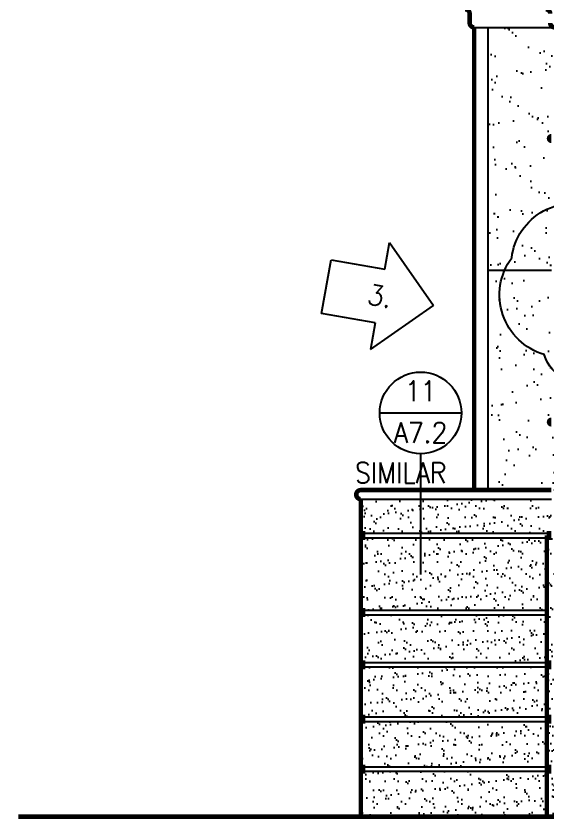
# Model space of a CAD drawing. Header units: inches. Extents: x 495 to 2623, y 393 to 2134.
# Drawn here: x 495.4 to 729.8, y 1547 to 1901 of the extents above; entities that cross this region are included whole.
import ezdxf
from ezdxf.enums import TextEntityAlignment as Align

# ---------------------------------------------------------------- set-up
doc = ezdxf.new("R2010")
doc.units = ezdxf.units.IN
doc.header["$LTSCALE"] = 0.5
doc.header["$MEASUREMENT"] = 0
for name, color, linetype in [('A-ANNO-NOTE', 7, 'Continuous'), ('A-ELEV', 2, 'Continuous'), ('A-ELEV-OTLN', 5, 'Continuous'), ('A-ELEV-PATT', 8, 'Continuous'), ('A-SECT-IDEN', 7, 'Continuous')]:
    doc.layers.add(name, color=color, linetype=linetype)
doc.styles.add('NOTE', font='romans.shx', dxfattribs={"width": 0.9})

# ---------------------------------------------------------------- blocks, each defined once
blk = doc.blocks.new('SECT-IDEN')
at = {"color": 0, "linetype": 'ByBlock', "lineweight": -2}
blk.add_line((-18, 0), (18, 0), dxfattribs=at)
blk.add_circle((0, 0), 18, dxfattribs=at)
at = {"color": 0, "linetype": 'ByBlock', "lineweight": -2, "style": 'NOTE', "width": 0.9}
for tag, p in [('SECT-IDEN', (0, 9.67)), ('SECT-SHEET', (0, -8.67))]:
    blk.add_attdef(tag, text='', height=9, dxfattribs=at).set_placement(p, align=Align.MIDDLE_CENTER)
blk = doc.blocks.new('REV')
at = {"color": 0, "linetype": 'ByBlock', "lineweight": -2}
for p, q in [((-24, 12), (-24, 24)), ((-24, 24), (0, 0)), ((-48, -12), (-48, 12)), ((-48, 12), (-24, 12)), ((-24, -24), (0, 0)), ((-24, -12), (-48, -12)), ((-24, -12), (-24, -24))]:
    blk.add_line(p, q, dxfattribs=at)
at = {"color": 0, "linetype": 'ByBlock', "lineweight": -2, "style": 'NOTE', "width": 0.9}
blk.add_attdef('REVISION-NO', text='', height=9, dxfattribs=at).set_placement((-24, 0), align=Align.MIDDLE_CENTER)

msp = doc.modelspace()

# ---------------------------------------------------------------- hatches: boundary and pattern name
at = {"layer": 'A-ELEV-PATT'}
h = msp.add_hatch(dxfattribs=at)
h.set_pattern_fill('AR-SAND', color=256, scale=8, style=0)
h.paths.add_polyline_path([(734.30977, 1889.96956), (733.30977, 1889.96956), (733.30977, 1895.96956), (703.30977, 1895.96956), (703.30977, 1788.96956), (710.76418, 1788.96956, -0.056330669), (713.84006, 1794.31172, -0.281794617), (731.30977, 1816.58907), (731.30977, 1845.96956, -1), (731.30977, 1847.96956), (733.30977, 1847.96956), (733.30977, 1853.96956), (734.30977, 1853.96956)])
h.paths.add_polyline_path([(731.30977, 1816.58907, 0.281794617), (713.84006, 1794.31172, 0.056330669), (710.76418, 1788.96956), (731.30977, 1788.96956)], flags=17)
h.paths.add_polyline_path([(731.30977, 1788.96956), (710.76418, 1788.96956, 0.451010984), (728.19602, 1751.70206, 0.107994586), (731.30977, 1745.7259)], flags=17)
h.paths.add_polyline_path([(731.30977, 1722.96956), (731.30977, 1745.7259, -0.107994586), (728.19602, 1751.70206, -0.451010984), (710.76418, 1788.96956), (703.30977, 1788.96956), (703.30977, 1691.96956), (731.30977, 1691.96956), (731.30977, 1720.96956, -1)])
h = msp.add_hatch(dxfattribs=at)
h.set_pattern_fill('AR-SAND', color=256, scale=4, style=0)
h.paths.add_polyline_path([(739.30977, 1720.96956), (731.30977, 1720.96956), (731.30977, 1672.96956), (739.30977, 1672.96956)])
h.paths.add_polyline_path([(747.30977, 1720.96956), (739.30977, 1720.96956), (739.30977, 1716.96956), (747.30977, 1716.96956)])
h.paths.add_polyline_path([(739.30977, 1670.96956), (729.30977, 1670.96956), (729.30977, 1615.96956), (739.30977, 1615.96956)])
h.paths.add_polyline_path([(739.30977, 1613.96956), (729.30977, 1613.96956), (729.30977, 1591.96956), (739.30977, 1591.96956)])
h.paths.add_polyline_path([(739.30977, 1589.96956), (729.30977, 1589.96956), (729.30977, 1569.96956), (739.30977, 1569.96956)])
h.paths.add_polyline_path([(739.30977, 1567.96956), (729.30977, 1567.96956), (729.30977, 1547.96956), (739.30977, 1547.96956)])
h.paths.add_polyline_path([(748.30977, 1567.96956), (739.30977, 1567.96956), (739.30977, 1547.96956), (748.30977, 1547.96956)])
h.paths.add_polyline_path([(748.30977, 1589.96956), (739.30977, 1589.96956), (739.30977, 1569.96956), (748.30977, 1569.96956)])
h.paths.add_polyline_path([(748.30977, 1613.96956), (739.30977, 1613.96956), (739.30977, 1591.96956), (748.30977, 1591.96956)])
h.paths.add_polyline_path([(748.30977, 1636.96956), (739.30977, 1636.96956), (739.30977, 1615.96956), (748.30977, 1615.96956)])
h = msp.add_hatch(dxfattribs=at)
h.set_pattern_fill('AR-SAND', color=256, scale=4, style=0)
h.paths.add_polyline_path([(731.30977, 1687.96956), (673.66496, 1687.96956), (673.66496, 1672.96956), (731.30977, 1672.96956)])
h.paths.add_polyline_path([(729.30977, 1670.96956), (647.30977, 1670.96956), (647.30977, 1638.96956), (729.30977, 1638.96956)])
h.paths.add_polyline_path([(729.30977, 1636.96956), (647.30977, 1636.96956), (647.30977, 1615.96956), (729.30977, 1615.96956)])
h.paths.add_polyline_path([(729.30977, 1613.96956), (647.30977, 1613.96956), (647.30977, 1591.96956), (729.30977, 1591.96956)])
h.paths.add_polyline_path([(729.30977, 1589.96956), (647.30977, 1589.96956), (647.30977, 1569.96956), (729.30977, 1569.96956)])
h.paths.add_polyline_path([(729.30977, 1567.96956), (647.30977, 1567.96956), (647.30977, 1547.96956), (729.30977, 1547.96956)])
h.paths.add_polyline_path([(673.66496, 1687.96956), (647.30977, 1687.96956), (647.30977, 1672.96956), (673.66496, 1672.96956)])

# ---------------------------------------------------------------- linework, layer by layer
at = {"layer": 'A-ANNO-NOTE'}
msp.add_lwpolyline([(713.84006, 1794.31172, -0.52056705), (752.92019, 1815.41745, -0.52056705), (812.73673, 1809.04591, -0.52056705), (855.00708, 1809.84235, -0.52056705), (893.68845, 1809.04591, -0.52056705), (922.40039, 1787.94019, -0.52056705), (930.37593, 1750.90561, -0.52056705), (886.51046, 1729.79989, -0.52056705), (835.46702, 1730.59633, -0.52056705), (788.81011, 1738.56075, -0.52056705), (752.52141, 1742.94119, -0.52056705), (728.19602, 1751.70206, -0.52056705)], format="xyb", close=True, dxfattribs=at)
at = {"layer": 'A-ELEV'}
for p, q in [((697.30977, 1895.96956), (703.30977, 1895.96956)), ((697.30977, 1895.96956), (910.30977, 1895.96956)), ((703.30977, 1895.96956), (703.30977, 1691.96956)), ((703.30977, 1788.96956), (731.30977, 1788.96956)), ((647.30977, 1687.96956), (731.30977, 1687.96956)), ((647.30977, 1672.96956), (730.30977, 1672.96956)), ((647.30977, 1670.96956), (729.30977, 1670.96956)), ((647.30977, 1638.96956), (729.30977, 1638.96956)), ((647.30977, 1636.96956), (729.30977, 1636.96956)), ((647.30977, 1615.96956), (729.30977, 1615.96956)), ((647.30977, 1613.96956), (729.30977, 1613.96956)), ((647.30977, 1591.96956), (729.30977, 1591.96956)), ((647.30977, 1589.96956), (729.30977, 1589.96956)), ((647.30977, 1569.96956), (729.30977, 1569.96956)), ((647.30977, 1567.96956), (729.30977, 1567.96956))]:
    msp.add_line(p, q, dxfattribs=at)
at = {"layer": 'A-ELEV-OTLN', "const_width": 2}
for points in [[(736.30664, 1984.96956), (675.30977, 1984.96956), (675.30977, 1906.96956), (693.30977, 1906.96956), (693.30977, 1903.96956, -0.414213562), (695.30977, 1901.96956), (695.30977, 1897.96956, 0.414213562), (697.30977, 1895.96956), (697.30977, 1691.96956)], [(728.80977, 1903.96956, -0.414213562), (730.80977, 1901.96956)], [(730.80977, 1897.96956, 0.414213562), (732.80977, 1895.96956)], [(731.30977, 1847.96956, 1), (731.30977, 1845.96956)], [(731.30977, 1722.96956, 1), (731.30977, 1720.96956)], [(731.30977, 1691.96956), (647.30977, 1691.96956, 1), (647.30977, 1687.96956), (647.30977, 1672.96956), (648.30977, 1672.96956), (648.30977, 1670.96956), (647.30977, 1670.96956), (647.30977, 1638.96956), (648.30977, 1638.96956), (648.30977, 1636.96956), (647.30977, 1636.96956), (647.30977, 1615.96956), (648.30977, 1615.96956), (648.30977, 1613.96956), (647.30977, 1613.96956), (647.30977, 1591.96956), (648.30977, 1591.96956), (648.30977, 1589.96956), (647.30977, 1589.96956), (647.30977, 1569.96956), (648.30977, 1569.96956), (648.30977, 1567.96956), (647.30977, 1567.96956), (647.30977, 1547.96956)]]:
    msp.add_lwpolyline(points, format="xyb", dxfattribs=at)
for points in [[(731.30977, 1672.96956), (730.30977, 1672.96956), (730.30977, 1670.96956), (729.30977, 1670.96956), (729.30977, 1615.96956), (730.30977, 1615.96956), (730.30977, 1613.96956), (729.30977, 1613.96956), (729.30977, 1591.96956), (730.30977, 1591.96956), (730.30977, 1589.96956), (729.30977, 1589.96956), (729.30977, 1569.96956), (730.30977, 1569.96956), (730.30977, 1567.96956), (729.30977, 1567.96956), (729.30977, 1547.96956)], [(496.36086, 1547.96956), (2622.01166, 1547.96956)]]:
    msp.add_lwpolyline(points, dxfattribs=at)
at = {"layer": 'A-SECT-IDEN'}
msp.add_line((673.66496, 1707.9966), (673.66496, 1654.80329), dxfattribs=at)

# ---------------------------------------------------------------- block references
at = {"layer": 'A-ANNO-NOTE', "rotation": 350.0000000000001}
msp.add_blockref('REV', (679.40022, 1773.37931), dxfattribs=at).add_auto_attribs({'REVISION-NO': '3.'})
at = {"layer": 'A-SECT-IDEN'}
msp.add_blockref('SECT-IDEN', (673.66496, 1725.9966), dxfattribs=at).add_auto_attribs({'SECT-SHEET': 'A7.2', 'SECT-IDEN': '11'})

# ---------------------------------------------------------------- texts
at = {"layer": 'A-SECT-IDEN', "style": 'NOTE', "width": 0.9}
msp.add_text('SIMILAR', height=9, dxfattribs=at).set_placement((644.77328, 1695.07221))

doc.saveas('drawing.dxf')
